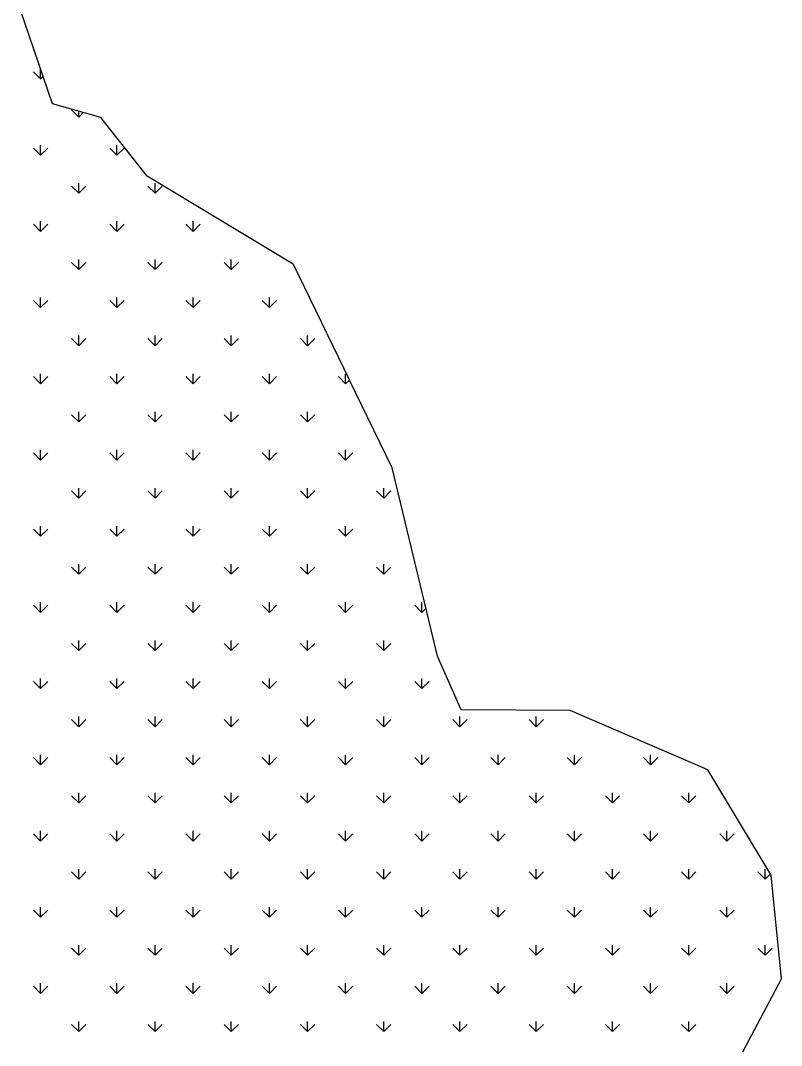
# Model space of a CAD drawing. Header units: metres. Extents: x 335517 to 338331, y 1782039 to 1785453.
# Drawn here: x 336589.5 to 336871.8, y 1784647.5 to 1785027.9 of the extents above; entities that cross this region are included whole.
import ezdxf

# ---------------------------------------------------------------- set-up
doc = ezdxf.new("R2010")
doc.units = ezdxf.units.M
doc.layers.add('MANGROOVES', color=112, linetype='Continuous')

msp = doc.modelspace()

# ---------------------------------------------------------------- linework, layer by layer
at = {"layer": 'MANGROOVES'}
for p, q in [((336601.38, 1784997.01), (336589.51, 1785031.76)), ((336619.26, 1784991.87), (336601.38, 1784997.01)), ((336636.44, 1784970.18), (336619.26, 1784991.87)), ((336690.59, 1784937.45), (336636.44, 1784970.18)), ((336690.59, 1784937.45), (336711.49, 1784894.46)), ((336727.32, 1784861.92), (336711.49, 1784894.46)), ((336744.14, 1784791.96), (336727.32, 1784861.92)), ((336752.93, 1784772.08), (336744.14, 1784791.96)), ((336793.4, 1784771.76), (336752.93, 1784772.08)), ((336844.44, 1784749.83), (336793.4, 1784771.76)), ((336867.95, 1784710.72), (336844.44, 1784749.83)), ((336871.78, 1784672.24), (336867.95, 1784710.72)), ((336846.21, 1784623.99), (336871.78, 1784672.24))]:
    msp.add_line(p, q, dxfattribs=at)
at = {"layer": 'MANGROOVES', "linetype": 'Continuous'}
for p, q in [((336596.97, 1785006.22), (336594.32, 1785008.87)), ((336596.97, 1785006.22), (336596.97, 1785009.93)), ((336596.97, 1785006.22), (336597.91, 1785007.16)), ((336611.11, 1784992.07), (336608.46, 1784994.73)), ((336611.11, 1784992.08), (336611.11, 1784994.22)), ((336611.11, 1784992.07), (336612.78, 1784993.74)), ((336596.97, 1784977.93), (336594.32, 1784980.58)), ((336596.97, 1784977.93), (336596.97, 1784981.68)), ((336596.97, 1784977.93), (336599.62, 1784980.58)), ((336625.25, 1784977.93), (336622.6, 1784980.58)), ((336625.25, 1784977.93), (336625.25, 1784981.68)), ((336625.25, 1784977.93), (336627.91, 1784980.58)), ((336611.11, 1784963.79), (336608.46, 1784966.44)), ((336611.11, 1784963.79), (336611.11, 1784967.54)), ((336611.11, 1784963.79), (336613.76, 1784966.44)), ((336639.4, 1784963.79), (336636.74, 1784966.44)), ((336639.4, 1784963.79), (336639.4, 1784967.54)), ((336639.4, 1784963.79), (336642.05, 1784966.44)), ((336596.97, 1784949.65), (336594.32, 1784952.3)), ((336596.97, 1784949.65), (336596.97, 1784953.4)), ((336596.97, 1784949.65), (336599.62, 1784952.3)), ((336625.25, 1784949.65), (336622.6, 1784952.3)), ((336625.25, 1784949.65), (336625.25, 1784953.4)), ((336625.25, 1784949.65), (336627.91, 1784952.3)), ((336653.54, 1784949.65), (336650.89, 1784952.3)), ((336653.54, 1784949.65), (336653.54, 1784953.4)), ((336653.54, 1784949.65), (336656.19, 1784952.3)), ((336611.11, 1784935.51), (336611.11, 1784939.26)), ((336639.4, 1784935.51), (336639.4, 1784939.26)), ((336667.68, 1784935.51), (336667.68, 1784939.26)), ((336611.11, 1784935.51), (336608.46, 1784938.16)), ((336611.11, 1784935.51), (336613.76, 1784938.16)), ((336639.4, 1784935.51), (336636.74, 1784938.16)), ((336639.4, 1784935.51), (336642.05, 1784938.16)), ((336667.68, 1784935.51), (336665.03, 1784938.16)), ((336667.68, 1784935.51), (336670.33, 1784938.16)), ((336596.97, 1784921.36), (336594.32, 1784924.02)), ((336596.97, 1784921.36), (336596.97, 1784925.11)), ((336596.97, 1784921.36), (336599.62, 1784924.02)), ((336625.25, 1784921.36), (336622.6, 1784924.02)), ((336625.25, 1784921.36), (336625.25, 1784925.11)), ((336625.25, 1784921.36), (336627.91, 1784924.02)), ((336653.54, 1784921.36), (336650.89, 1784924.02)), ((336653.54, 1784921.36), (336653.54, 1784925.11)), ((336653.54, 1784921.36), (336656.19, 1784924.02)), ((336681.82, 1784921.36), (336679.17, 1784924.02)), ((336681.82, 1784921.36), (336681.82, 1784925.11)), ((336681.82, 1784921.36), (336684.47, 1784924.02)), ((336611.11, 1784907.22), (336608.46, 1784909.87)), ((336611.11, 1784907.22), (336611.11, 1784910.97)), ((336611.11, 1784907.22), (336613.76, 1784909.87)), ((336639.4, 1784907.22), (336636.74, 1784909.87)), ((336639.4, 1784907.22), (336639.4, 1784910.97)), ((336639.4, 1784907.22), (336642.05, 1784909.87)), ((336667.68, 1784907.22), (336665.03, 1784909.87)), ((336667.68, 1784907.22), (336667.68, 1784910.97)), ((336667.68, 1784907.22), (336670.33, 1784909.87)), ((336695.96, 1784907.22), (336693.31, 1784909.87)), ((336695.96, 1784907.22), (336695.96, 1784910.97)), ((336695.96, 1784907.22), (336698.62, 1784909.87)), ((336596.97, 1784893.08), (336596.97, 1784896.83)), ((336625.25, 1784893.08), (336625.25, 1784896.83)), ((336653.54, 1784893.08), (336653.54, 1784896.83)), ((336681.82, 1784893.08), (336681.82, 1784896.83)), ((336710.11, 1784893.08), (336710.11, 1784896.83)), ((336596.97, 1784893.08), (336594.32, 1784895.73)), ((336596.97, 1784893.08), (336599.62, 1784895.73)), ((336625.25, 1784893.08), (336622.6, 1784895.73)), ((336625.25, 1784893.08), (336627.91, 1784895.73)), ((336653.54, 1784893.08), (336650.89, 1784895.73)), ((336653.54, 1784893.08), (336656.19, 1784895.73)), ((336681.82, 1784893.08), (336679.17, 1784895.73)), ((336681.82, 1784893.08), (336684.47, 1784895.73)), ((336710.11, 1784893.08), (336707.46, 1784895.73)), ((336710.11, 1784893.08), (336711.49, 1784894.46)), ((336611.11, 1784878.94), (336608.46, 1784881.59)), ((336611.11, 1784878.94), (336611.11, 1784882.69)), ((336611.11, 1784878.94), (336613.76, 1784881.59)), ((336639.4, 1784878.94), (336636.74, 1784881.59)), ((336639.4, 1784878.94), (336639.4, 1784882.69)), ((336639.4, 1784878.94), (336642.05, 1784881.59)), ((336667.68, 1784878.94), (336665.03, 1784881.59)), ((336667.68, 1784878.94), (336667.68, 1784882.69)), ((336667.68, 1784878.94), (336670.33, 1784881.59)), ((336695.96, 1784878.94), (336693.31, 1784881.59)), ((336695.96, 1784878.94), (336695.96, 1784882.69)), ((336695.96, 1784878.94), (336698.62, 1784881.59)), ((336596.97, 1784864.79), (336594.32, 1784867.45)), ((336596.97, 1784864.8), (336596.97, 1784868.55)), ((336596.97, 1784864.79), (336599.62, 1784867.45)), ((336625.25, 1784864.79), (336622.6, 1784867.45)), ((336625.25, 1784864.8), (336625.25, 1784868.55)), ((336625.25, 1784864.79), (336627.91, 1784867.45)), ((336653.54, 1784864.79), (336650.89, 1784867.45)), ((336653.54, 1784864.8), (336653.54, 1784868.55)), ((336653.54, 1784864.79), (336656.19, 1784867.45)), ((336681.82, 1784864.79), (336679.17, 1784867.45)), ((336681.82, 1784864.8), (336681.82, 1784868.55)), ((336681.82, 1784864.79), (336684.47, 1784867.45)), ((336710.11, 1784864.79), (336707.46, 1784867.45)), ((336710.11, 1784864.8), (336710.11, 1784868.55)), ((336710.11, 1784864.79), (336712.76, 1784867.45)), ((336611.11, 1784850.65), (336608.46, 1784853.3)), ((336611.11, 1784850.65), (336611.11, 1784854.4)), ((336611.11, 1784850.65), (336613.76, 1784853.3)), ((336639.4, 1784850.65), (336636.74, 1784853.3)), ((336639.4, 1784850.65), (336639.4, 1784854.4)), ((336639.4, 1784850.65), (336642.05, 1784853.3)), ((336667.68, 1784850.65), (336665.03, 1784853.3)), ((336667.68, 1784850.65), (336667.68, 1784854.4)), ((336667.68, 1784850.65), (336670.33, 1784853.3)), ((336695.96, 1784850.65), (336693.31, 1784853.3)), ((336695.96, 1784850.65), (336695.96, 1784854.4)), ((336695.96, 1784850.65), (336698.62, 1784853.3)), ((336724.25, 1784850.65), (336721.6, 1784853.3)), ((336724.25, 1784850.65), (336724.25, 1784854.4)), ((336724.25, 1784850.65), (336726.9, 1784853.3)), ((336596.97, 1784836.51), (336596.97, 1784840.26)), ((336625.25, 1784836.51), (336625.25, 1784840.26)), ((336653.54, 1784836.51), (336653.54, 1784840.26)), ((336681.82, 1784836.51), (336681.82, 1784840.26)), ((336710.11, 1784836.51), (336710.11, 1784840.26)), ((336596.97, 1784836.51), (336594.32, 1784839.16)), ((336596.97, 1784836.51), (336599.62, 1784839.16)), ((336625.25, 1784836.51), (336622.6, 1784839.16)), ((336625.25, 1784836.51), (336627.91, 1784839.16)), ((336653.54, 1784836.51), (336650.89, 1784839.16)), ((336653.54, 1784836.51), (336656.19, 1784839.16)), ((336681.82, 1784836.51), (336679.17, 1784839.16)), ((336681.82, 1784836.51), (336684.47, 1784839.16)), ((336710.11, 1784836.51), (336707.46, 1784839.16)), ((336710.11, 1784836.51), (336712.76, 1784839.16)), ((336611.11, 1784822.37), (336608.46, 1784825.02)), ((336611.11, 1784822.37), (336611.11, 1784826.12)), ((336611.11, 1784822.37), (336613.76, 1784825.02)), ((336639.4, 1784822.37), (336636.74, 1784825.02)), ((336639.4, 1784822.37), (336639.4, 1784826.12)), ((336639.4, 1784822.37), (336642.05, 1784825.02)), ((336667.68, 1784822.37), (336665.03, 1784825.02)), ((336667.68, 1784822.37), (336667.68, 1784826.12)), ((336667.68, 1784822.37), (336670.33, 1784825.02)), ((336695.96, 1784822.37), (336693.31, 1784825.02)), ((336695.96, 1784822.37), (336695.96, 1784826.12)), ((336695.96, 1784822.37), (336698.62, 1784825.02)), ((336724.25, 1784822.37), (336721.6, 1784825.02)), ((336724.25, 1784822.37), (336724.25, 1784826.12)), ((336724.25, 1784822.37), (336726.9, 1784825.02)), ((336596.97, 1784808.23), (336594.32, 1784810.88)), ((336596.97, 1784808.23), (336596.97, 1784811.98)), ((336596.97, 1784808.23), (336599.62, 1784810.88)), ((336625.25, 1784808.23), (336622.6, 1784810.88)), ((336625.25, 1784808.23), (336625.25, 1784811.98)), ((336625.25, 1784808.23), (336627.91, 1784810.88)), ((336653.54, 1784808.23), (336650.89, 1784810.88)), ((336653.54, 1784808.23), (336653.54, 1784811.98)), ((336653.54, 1784808.23), (336656.19, 1784810.88)), ((336681.82, 1784808.23), (336679.17, 1784810.88)), ((336681.82, 1784808.23), (336681.82, 1784811.98)), ((336681.82, 1784808.23), (336684.47, 1784810.88)), ((336710.11, 1784808.23), (336707.46, 1784810.88)), ((336710.11, 1784808.23), (336710.11, 1784811.98)), ((336710.11, 1784808.23), (336712.76, 1784810.88)), ((336738.39, 1784808.23), (336735.74, 1784810.88)), ((336738.39, 1784808.23), (336738.39, 1784811.98)), ((336738.39, 1784808.23), (336739.87, 1784809.71)), ((336611.11, 1784794.09), (336611.11, 1784797.84)), ((336639.4, 1784794.09), (336639.4, 1784797.84)), ((336667.68, 1784794.09), (336667.68, 1784797.84)), ((336695.96, 1784794.09), (336695.96, 1784797.84)), ((336724.25, 1784794.09), (336724.25, 1784797.84)), ((336611.11, 1784794.08), (336608.46, 1784796.74)), ((336611.11, 1784794.08), (336613.76, 1784796.74)), ((336639.4, 1784794.08), (336636.74, 1784796.74)), ((336639.4, 1784794.08), (336642.05, 1784796.74)), ((336667.68, 1784794.08), (336665.03, 1784796.74)), ((336667.68, 1784794.08), (336670.33, 1784796.74)), ((336695.96, 1784794.08), (336693.31, 1784796.74)), ((336695.96, 1784794.08), (336698.62, 1784796.74)), ((336724.25, 1784794.08), (336721.6, 1784796.74)), ((336724.25, 1784794.08), (336726.9, 1784796.74)), ((336596.97, 1784779.94), (336594.32, 1784782.59)), ((336596.97, 1784779.94), (336596.97, 1784783.69)), ((336596.97, 1784779.94), (336599.62, 1784782.59)), ((336625.25, 1784779.94), (336622.6, 1784782.59)), ((336625.25, 1784779.94), (336625.25, 1784783.69)), ((336625.25, 1784779.94), (336627.91, 1784782.59)), ((336653.54, 1784779.94), (336650.89, 1784782.59)), ((336653.54, 1784779.94), (336653.54, 1784783.69)), ((336653.54, 1784779.94), (336656.19, 1784782.59)), ((336681.82, 1784779.94), (336679.17, 1784782.59)), ((336681.82, 1784779.94), (336681.82, 1784783.69)), ((336681.82, 1784779.94), (336684.47, 1784782.59)), ((336710.11, 1784779.94), (336707.46, 1784782.59)), ((336710.11, 1784779.94), (336710.11, 1784783.69)), ((336710.11, 1784779.94), (336712.76, 1784782.59)), ((336738.39, 1784779.94), (336735.74, 1784782.59)), ((336738.39, 1784779.94), (336738.39, 1784783.69)), ((336738.39, 1784779.94), (336741.04, 1784782.59)), ((336611.11, 1784765.8), (336608.46, 1784768.45)), ((336611.11, 1784765.8), (336611.11, 1784769.55)), ((336611.11, 1784765.8), (336613.76, 1784768.45)), ((336639.4, 1784765.8), (336636.74, 1784768.45)), ((336639.4, 1784765.8), (336639.4, 1784769.55)), ((336639.4, 1784765.8), (336642.05, 1784768.45)), ((336667.68, 1784765.8), (336665.03, 1784768.45)), ((336667.68, 1784765.8), (336667.68, 1784769.55)), ((336667.68, 1784765.8), (336670.33, 1784768.45)), ((336695.96, 1784765.8), (336693.31, 1784768.45)), ((336695.96, 1784765.8), (336695.96, 1784769.55)), ((336695.96, 1784765.8), (336698.62, 1784768.45)), ((336724.25, 1784765.8), (336721.6, 1784768.45)), ((336724.25, 1784765.8), (336724.25, 1784769.55)), ((336724.25, 1784765.8), (336726.9, 1784768.45)), ((336752.53, 1784765.8), (336749.88, 1784768.45)), ((336752.53, 1784765.8), (336752.53, 1784769.55)), ((336752.53, 1784765.8), (336755.19, 1784768.45)), ((336780.82, 1784765.8), (336778.17, 1784768.45)), ((336780.82, 1784765.8), (336780.82, 1784769.55)), ((336780.82, 1784765.8), (336783.47, 1784768.45)), ((336596.97, 1784751.66), (336594.32, 1784754.31)), ((336596.97, 1784751.66), (336596.97, 1784755.41)), ((336596.97, 1784751.66), (336599.62, 1784754.31)), ((336625.25, 1784751.66), (336622.6, 1784754.31)), ((336625.25, 1784751.66), (336625.25, 1784755.41)), ((336625.25, 1784751.66), (336627.91, 1784754.31)), ((336653.54, 1784751.66), (336650.89, 1784754.31)), ((336653.54, 1784751.66), (336653.54, 1784755.41)), ((336653.54, 1784751.66), (336656.19, 1784754.31)), ((336681.82, 1784751.66), (336679.17, 1784754.31)), ((336681.82, 1784751.66), (336681.82, 1784755.41)), ((336681.82, 1784751.66), (336684.47, 1784754.31)), ((336710.11, 1784751.66), (336707.46, 1784754.31)), ((336710.11, 1784751.66), (336710.11, 1784755.41)), ((336710.11, 1784751.66), (336712.76, 1784754.31)), ((336738.39, 1784751.66), (336735.74, 1784754.31)), ((336738.39, 1784751.66), (336738.39, 1784755.41)), ((336738.39, 1784751.66), (336741.04, 1784754.31)), ((336766.68, 1784751.66), (336764.02, 1784754.31)), ((336766.68, 1784751.66), (336766.68, 1784755.41)), ((336766.68, 1784751.66), (336769.33, 1784754.31)), ((336794.96, 1784751.66), (336792.31, 1784754.31)), ((336794.96, 1784751.66), (336794.96, 1784755.41)), ((336794.96, 1784751.66), (336797.61, 1784754.31)), ((336823.24, 1784751.66), (336820.59, 1784754.31)), ((336823.24, 1784751.66), (336823.24, 1784755.41)), ((336823.24, 1784751.66), (336825.9, 1784754.31)), ((336611.11, 1784737.52), (336611.11, 1784741.27)), ((336639.4, 1784737.52), (336639.4, 1784741.27)), ((336667.68, 1784737.52), (336667.68, 1784741.27)), ((336695.96, 1784737.52), (336695.96, 1784741.27)), ((336724.25, 1784737.52), (336724.25, 1784741.27)), ((336752.53, 1784737.52), (336752.53, 1784741.27)), ((336780.82, 1784737.52), (336780.82, 1784741.27)), ((336809.1, 1784737.52), (336809.1, 1784741.27)), ((336837.39, 1784737.52), (336837.39, 1784741.27)), ((336611.11, 1784737.52), (336608.46, 1784740.17)), ((336611.11, 1784737.52), (336613.76, 1784740.17)), ((336639.4, 1784737.52), (336636.74, 1784740.17)), ((336639.4, 1784737.52), (336642.05, 1784740.17)), ((336667.68, 1784737.52), (336665.03, 1784740.17)), ((336667.68, 1784737.52), (336670.33, 1784740.17)), ((336695.96, 1784737.52), (336693.31, 1784740.17)), ((336695.96, 1784737.52), (336698.62, 1784740.17)), ((336724.25, 1784737.52), (336721.6, 1784740.17)), ((336724.25, 1784737.52), (336726.9, 1784740.17)), ((336752.53, 1784737.52), (336749.88, 1784740.17)), ((336752.53, 1784737.52), (336755.19, 1784740.17)), ((336780.82, 1784737.52), (336778.17, 1784740.17)), ((336780.82, 1784737.52), (336783.47, 1784740.17)), ((336809.1, 1784737.52), (336806.45, 1784740.17)), ((336809.1, 1784737.52), (336811.75, 1784740.17)), ((336837.39, 1784737.52), (336834.73, 1784740.17)), ((336837.39, 1784737.52), (336840.04, 1784740.17)), ((336596.97, 1784723.37), (336594.32, 1784726.03)), ((336596.97, 1784723.37), (336596.97, 1784727.12)), ((336596.97, 1784723.37), (336599.62, 1784726.03)), ((336625.25, 1784723.37), (336622.6, 1784726.03)), ((336625.25, 1784723.37), (336625.25, 1784727.12)), ((336625.25, 1784723.37), (336627.91, 1784726.03)), ((336653.54, 1784723.37), (336650.89, 1784726.03)), ((336653.54, 1784723.37), (336653.54, 1784727.12)), ((336653.54, 1784723.37), (336656.19, 1784726.03)), ((336681.82, 1784723.37), (336679.17, 1784726.03)), ((336681.82, 1784723.37), (336681.82, 1784727.12)), ((336681.82, 1784723.37), (336684.47, 1784726.03)), ((336710.11, 1784723.37), (336707.46, 1784726.03)), ((336710.11, 1784723.37), (336710.11, 1784727.12)), ((336710.11, 1784723.37), (336712.76, 1784726.03)), ((336738.39, 1784723.37), (336735.74, 1784726.03)), ((336738.39, 1784723.37), (336738.39, 1784727.12)), ((336738.39, 1784723.37), (336741.04, 1784726.03)), ((336766.68, 1784723.37), (336764.02, 1784726.03)), ((336766.68, 1784723.37), (336766.68, 1784727.12)), ((336766.68, 1784723.37), (336769.33, 1784726.03)), ((336794.96, 1784723.37), (336792.31, 1784726.03)), ((336794.96, 1784723.37), (336794.96, 1784727.12)), ((336794.96, 1784723.37), (336797.61, 1784726.03)), ((336823.24, 1784723.37), (336820.59, 1784726.03)), ((336823.24, 1784723.37), (336823.24, 1784727.12)), ((336823.24, 1784723.37), (336825.9, 1784726.03)), ((336851.53, 1784723.37), (336848.88, 1784726.03)), ((336851.53, 1784723.37), (336851.53, 1784727.12)), ((336851.53, 1784723.37), (336854.18, 1784726.03)), ((336611.11, 1784709.23), (336608.46, 1784711.88)), ((336611.11, 1784709.23), (336611.11, 1784712.98)), ((336611.11, 1784709.23), (336613.76, 1784711.88)), ((336639.4, 1784709.23), (336636.74, 1784711.88)), ((336639.4, 1784709.23), (336639.4, 1784712.98)), ((336639.4, 1784709.23), (336642.05, 1784711.88)), ((336667.68, 1784709.23), (336665.03, 1784711.88)), ((336667.68, 1784709.23), (336667.68, 1784712.98)), ((336667.68, 1784709.23), (336670.33, 1784711.88)), ((336695.96, 1784709.23), (336693.31, 1784711.88)), ((336695.96, 1784709.23), (336695.96, 1784712.98)), ((336695.96, 1784709.23), (336698.62, 1784711.88)), ((336724.25, 1784709.23), (336721.6, 1784711.88)), ((336724.25, 1784709.23), (336724.25, 1784712.98)), ((336724.25, 1784709.23), (336726.9, 1784711.88)), ((336752.53, 1784709.23), (336749.88, 1784711.88)), ((336752.53, 1784709.23), (336752.53, 1784712.98)), ((336752.53, 1784709.23), (336755.19, 1784711.88)), ((336780.82, 1784709.23), (336778.17, 1784711.88)), ((336780.82, 1784709.23), (336780.82, 1784712.98)), ((336780.82, 1784709.23), (336783.47, 1784711.88)), ((336809.1, 1784709.23), (336806.45, 1784711.88)), ((336809.1, 1784709.23), (336809.1, 1784712.98)), ((336809.1, 1784709.23), (336811.75, 1784711.88)), ((336837.39, 1784709.23), (336834.73, 1784711.88)), ((336837.39, 1784709.23), (336837.39, 1784712.98)), ((336837.39, 1784709.23), (336840.04, 1784711.88)), ((336865.67, 1784709.23), (336863.02, 1784711.88)), ((336865.67, 1784709.23), (336865.67, 1784712.98)), ((336865.67, 1784709.23), (336867.65, 1784711.21)), ((336596.97, 1784695.09), (336596.97, 1784698.84)), ((336625.25, 1784695.09), (336625.25, 1784698.84)), ((336653.54, 1784695.09), (336653.54, 1784698.84)), ((336681.82, 1784695.09), (336681.82, 1784698.84)), ((336710.11, 1784695.09), (336710.11, 1784698.84)), ((336738.39, 1784695.09), (336738.39, 1784698.84)), ((336766.68, 1784695.09), (336766.68, 1784698.84)), ((336794.96, 1784695.09), (336794.96, 1784698.84)), ((336823.24, 1784695.09), (336823.24, 1784698.84)), ((336851.53, 1784695.09), (336851.53, 1784698.84)), ((336596.97, 1784695.09), (336594.32, 1784697.74)), ((336596.97, 1784695.09), (336599.62, 1784697.74)), ((336625.25, 1784695.09), (336622.6, 1784697.74)), ((336625.25, 1784695.09), (336627.91, 1784697.74)), ((336653.54, 1784695.09), (336650.89, 1784697.74)), ((336653.54, 1784695.09), (336656.19, 1784697.74)), ((336681.82, 1784695.09), (336679.17, 1784697.74)), ((336681.82, 1784695.09), (336684.47, 1784697.74)), ((336710.11, 1784695.09), (336707.46, 1784697.74)), ((336710.11, 1784695.09), (336712.76, 1784697.74)), ((336738.39, 1784695.09), (336735.74, 1784697.74)), ((336738.39, 1784695.09), (336741.04, 1784697.74)), ((336766.68, 1784695.09), (336764.02, 1784697.74)), ((336766.68, 1784695.09), (336769.33, 1784697.74)), ((336794.96, 1784695.09), (336792.31, 1784697.74)), ((336794.96, 1784695.09), (336797.61, 1784697.74)), ((336823.24, 1784695.09), (336820.59, 1784697.74)), ((336823.24, 1784695.09), (336825.9, 1784697.74)), ((336851.53, 1784695.09), (336848.88, 1784697.74)), ((336851.53, 1784695.09), (336854.18, 1784697.74)), ((336611.11, 1784680.95), (336608.46, 1784683.6)), ((336611.11, 1784680.95), (336611.11, 1784684.7)), ((336611.11, 1784680.95), (336613.76, 1784683.6)), ((336639.4, 1784680.95), (336636.74, 1784683.6)), ((336639.4, 1784680.95), (336639.4, 1784684.7)), ((336639.4, 1784680.95), (336642.05, 1784683.6)), ((336667.68, 1784680.95), (336665.03, 1784683.6)), ((336667.68, 1784680.95), (336667.68, 1784684.7)), ((336667.68, 1784680.95), (336670.33, 1784683.6)), ((336695.96, 1784680.95), (336693.31, 1784683.6)), ((336695.96, 1784680.95), (336695.96, 1784684.7)), ((336695.96, 1784680.95), (336698.62, 1784683.6)), ((336724.25, 1784680.95), (336721.6, 1784683.6)), ((336724.25, 1784680.95), (336724.25, 1784684.7)), ((336724.25, 1784680.95), (336726.9, 1784683.6)), ((336752.53, 1784680.95), (336749.88, 1784683.6)), ((336752.53, 1784680.95), (336752.53, 1784684.7)), ((336752.53, 1784680.95), (336755.19, 1784683.6)), ((336780.82, 1784680.95), (336778.17, 1784683.6)), ((336780.82, 1784680.95), (336780.82, 1784684.7)), ((336780.82, 1784680.95), (336783.47, 1784683.6)), ((336809.1, 1784680.95), (336806.45, 1784683.6)), ((336809.1, 1784680.95), (336809.1, 1784684.7)), ((336809.1, 1784680.95), (336811.75, 1784683.6)), ((336837.39, 1784680.95), (336834.73, 1784683.6)), ((336837.39, 1784680.95), (336837.39, 1784684.7)), ((336837.39, 1784680.95), (336840.04, 1784683.6)), ((336865.67, 1784680.95), (336863.02, 1784683.6)), ((336865.67, 1784680.95), (336865.67, 1784684.7)), ((336865.67, 1784680.95), (336868.32, 1784683.6)), ((336596.97, 1784666.81), (336594.32, 1784669.46)), ((336596.97, 1784666.81), (336596.97, 1784670.56)), ((336596.97, 1784666.81), (336599.62, 1784669.46)), ((336625.25, 1784666.81), (336622.6, 1784669.46)), ((336625.25, 1784666.81), (336625.25, 1784670.56)), ((336625.25, 1784666.81), (336627.91, 1784669.46)), ((336653.54, 1784666.81), (336650.89, 1784669.46)), ((336653.54, 1784666.81), (336653.54, 1784670.56)), ((336653.54, 1784666.81), (336656.19, 1784669.46)), ((336681.82, 1784666.81), (336679.17, 1784669.46)), ((336681.82, 1784666.81), (336681.82, 1784670.56)), ((336681.82, 1784666.81), (336684.47, 1784669.46)), ((336710.11, 1784666.81), (336707.46, 1784669.46)), ((336710.11, 1784666.81), (336710.11, 1784670.56)), ((336710.11, 1784666.81), (336712.76, 1784669.46)), ((336738.39, 1784666.81), (336735.74, 1784669.46)), ((336738.39, 1784666.81), (336738.39, 1784670.56)), ((336738.39, 1784666.81), (336741.04, 1784669.46)), ((336766.68, 1784666.81), (336764.02, 1784669.46)), ((336766.68, 1784666.81), (336766.68, 1784670.56)), ((336766.68, 1784666.81), (336769.33, 1784669.46)), ((336794.96, 1784666.81), (336792.31, 1784669.46)), ((336794.96, 1784666.81), (336794.96, 1784670.56)), ((336794.96, 1784666.81), (336797.61, 1784669.46)), ((336823.24, 1784666.81), (336820.59, 1784669.46)), ((336823.24, 1784666.81), (336823.24, 1784670.56)), ((336823.24, 1784666.81), (336825.9, 1784669.46)), ((336851.53, 1784666.81), (336848.88, 1784669.46)), ((336851.53, 1784666.81), (336851.53, 1784670.56)), ((336851.53, 1784666.81), (336854.18, 1784669.46)), ((336611.11, 1784652.66), (336608.46, 1784655.31)), ((336611.11, 1784652.66), (336611.11, 1784656.41)), ((336611.11, 1784652.66), (336613.76, 1784655.31)), ((336639.4, 1784652.66), (336636.74, 1784655.31)), ((336639.4, 1784652.66), (336639.4, 1784656.41)), ((336639.4, 1784652.66), (336642.05, 1784655.31)), ((336667.68, 1784652.66), (336665.03, 1784655.31)), ((336667.68, 1784652.66), (336667.68, 1784656.41)), ((336667.68, 1784652.66), (336670.33, 1784655.31)), ((336695.96, 1784652.66), (336693.31, 1784655.31)), ((336695.96, 1784652.66), (336695.96, 1784656.41)), ((336695.96, 1784652.66), (336698.62, 1784655.31)), ((336724.25, 1784652.66), (336721.6, 1784655.31)), ((336724.25, 1784652.66), (336724.25, 1784656.41)), ((336724.25, 1784652.66), (336726.9, 1784655.31)), ((336752.53, 1784652.66), (336749.88, 1784655.31)), ((336752.53, 1784652.66), (336752.53, 1784656.41)), ((336752.53, 1784652.66), (336755.19, 1784655.31)), ((336780.82, 1784652.66), (336778.17, 1784655.31)), ((336780.82, 1784652.66), (336780.82, 1784656.41)), ((336780.82, 1784652.66), (336783.47, 1784655.31)), ((336809.1, 1784652.66), (336806.45, 1784655.31)), ((336809.1, 1784652.66), (336809.1, 1784656.41)), ((336809.1, 1784652.66), (336811.75, 1784655.31)), ((336837.39, 1784652.66), (336834.73, 1784655.31)), ((336837.39, 1784652.66), (336837.39, 1784656.41)), ((336837.39, 1784652.66), (336840.04, 1784655.31))]:
    msp.add_line(p, q, dxfattribs=at)

doc.saveas('drawing.dxf')
